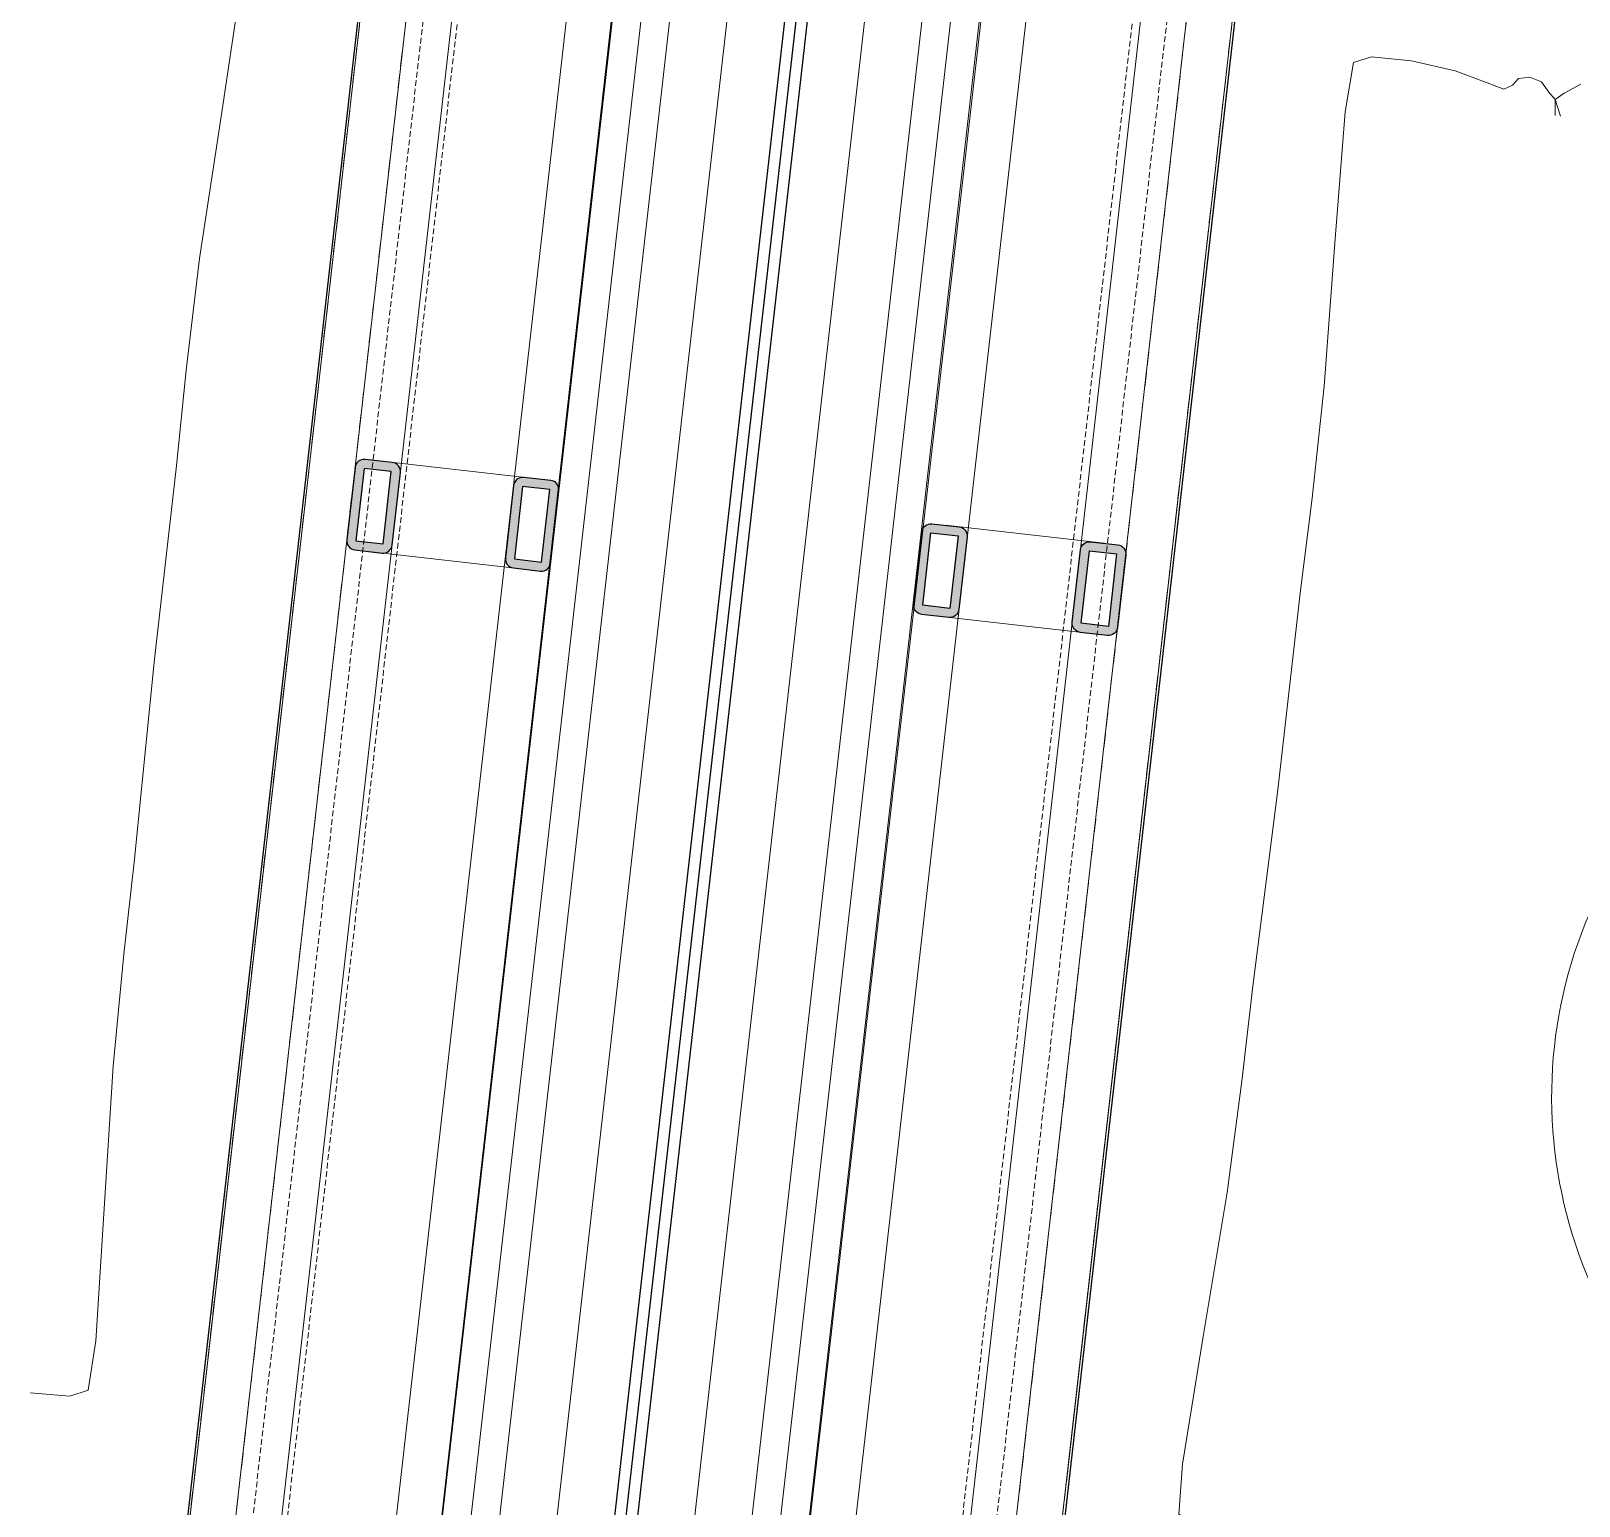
# Model space of a CAD drawing. Header units: millimetres. Extents: x 26282 to 30760, y 1404 to 4574.
# Drawn here: x 29423.5 to 29491.4, y 3556.4 to 3621.1 of the extents above; entities that cross this region are included whole.
import ezdxf

# ---------------------------------------------------------------- set-up
doc = ezdxf.new("R2010")
doc.units = ezdxf.units.MM
doc.header["$LTSCALE"] = 0.25
doc.set_wipeout_variables(frame=1)
doc.linetypes.add('01-2BASEMENT$0$HIDDEN', pattern=[0.375, 0.25, -0.125])
doc.linetypes.add('HIDDEN', pattern=[0.375, 0.25, -0.125])
for name, color, linetype, lineweight in [('AB-DUV', 4, 'Continuous', 50), ('FURNITURE (3RDF)', 43, 'Continuous', 20), ('HIDDEN (3RDF)', 145, 'HIDDEN', 13), ('ID-ALCIPAN', 124, 'Continuous', 20), ('ID-HATCH', 252, 'Continuous', 18), ('LIGHTENING FIXTURE (3RDF)', 50, 'Continuous', 20), ('METAL PROFILE (3RDF)', 251, 'Continuous', 18), ('WALL CLADDING (3RDF)', 43, 'Continuous', 13), ('WALLPAPER (3RDF)', 63, 'Continuous', 13)]:
    doc.layers.add(name, color=color, linetype=linetype, lineweight=lineweight)
for name, color, linetype in [('ID-PROFIL', 145, 'Continuous'), ('LEATHER (3RDF)', 57, 'Continuous'), ('WIPEOUT(3RDF)', 250, 'Continuous')]:
    doc.layers.add(name, color=color, linetype=linetype)
doc.linetypes.add('BATTING', pattern='A,0.0001,-0.1,[134,ltypeshp.shx,S=0.1,R=0,X=-0.1,Y=0],-0.2,[134,ltypeshp.shx,S=0.1,R=180,X=0.1,Y=0],-0.1', length=0.4001000000000002)

# ---------------------------------------------------------------- blocks, each defined once
blk = doc.blocks.new('A$C4A193E75')
for p, q in [((198.9999931202255, 158.172216008119), (198.9999931202255, 8.172216008759277)), ((184.1677281829179, 81.16215368960546), (183.4857686199248, 81.63821495994488)), ((185.2219431205303, 81.5517541583176), (184.8476019238733, 81.12606566359318)), ((185.7539761663938, 81.69026232156467), (185.2219431205303, 81.5517541583176)), ((186.2382980187467, 81.5798775286894), (185.7539761663938, 81.69026232156467)), ((186.4695084226041, 81.25889518179609), (186.2382980187467, 81.5798775286894)), ((189.0356673928108, 81.59935165048955), (187.6599580598194, 81.25012309279555)), ((190.9912012081404, 81.8120250351567), (189.0356673928108, 81.59935165048955)), ((192.7437608168184, 81.79523176584188), (190.9912012081404, 81.8120250351567)), ((193.5105462648134, 81.45607398844005), (192.7437608168184, 81.79523176584188)), ((184.5298871364721, 80.8504466009399), (184.1677281829179, 81.16215368960546)), ((184.2191342934093, 80.14533957219828), (184.5298871364721, 80.8504466009399)), ((184.5298871364721, 80.8504466009399), (184.451165738661, 80.1433146644631)), ((184.8476019238733, 81.12606566359318), (184.5298871364721, 80.8504466009399)), ((186.8194505360006, 81.04356134590489), (186.4695084226041, 81.25889518179609)), ((187.6599580598194, 81.25012309279555), (186.8194505360006, 81.04356134590489)), ((193.6274698127963, 79.2634826180947), (193.5105462648134, 81.45607398844005)), ((193.4304317768619, 73.68637590652361), (193.6274698127963, 79.2634826180947)), ((193.1849543353528, 67.19727198538747), (193.4304317768619, 73.68637590652361)), ((193.1849543353528, 67.19727198538747), (193.1565612137929, 62.26869245977286)), ((193.2102697892041, 58.06518162089196), (193.1565612137929, 62.26869245977286)), ((193.2127888142931, 49.38247250102723), (193.2102697892041, 58.06518162089196)), ((193.3254861740205, 40.70091363252868), (193.2127888142931, 49.38247250102723)), ((193.3275656438054, 36.49686217934504), (193.3254861740205, 40.70091363252868)), ((193.4213581558288, 31.56955168245622), (193.3275656438054, 36.49686217934504)), ((193.7529047824355, 25.08645611516113), (193.4213581558288, 31.56955168245622)), ((194.0239217020062, 19.51421929334901), (193.7529047824355, 25.08645611516113)), ((193.9361102011899, 17.31949590825388), (194.0239217020062, 19.51421929334901)), ((193.1739325446833, 16.96442793549067), (193.9361102011899, 17.31949590825388)), ((191.4218355975536, 16.91117230748204), (193.1739325446833, 16.96442793549067))]:
    blk.add_line(p, q)
blk.add_arc((159.5031314077641, 39.6372001894124), 20.37675710048322, 306.9954123953812, 31.72896484196023)
blk = doc.blocks.new('20x40 profil')
at = {"layer": 'METAL PROFILE (3RDF)'}
h = blk.add_hatch(color=256, dxfattribs=at)
edge = h.paths.add_edge_path()
edge.add_line((-1.600000000011276, 2), (1.599999999989448, 2))
edge.add_arc((1.599999999989448, 1.599999999998543), 0.3999999999978172, 359.999999999479, 449.9999999994789, ccw=False)
edge.add_line((1.999999999979991, 1.599999999998543), (1.999999999979991, 0.4000000000014552))
edge.add_arc((1.599999999989448, 0.3999999999941792), 0.3999999999978172, 270.0000000005211, 360.00000000052114, ccw=False)
edge.add_line((1.599999999989448, 0), (-1.600000000011276, -7e-16))
edge.add_arc((-1.600000000011276, 0.4000000000014552), 0.4000000000050933, 180.0000000005211, 270.0000000005211, ccw=False)
edge.add_line((-2.000000000020007, 0.4000000000014552), (-2.000000000020008, 1.599999999998543))
edge.add_arc((-1.600000000011276, 1.599999999991267), 0.4000000000050933, 89.99999999947897, 179.999999999479, ccw=False)
h.paths.add_polyline_path([(-1.600000000011276, 1.599999999998543), (1.599999999989448, 1.599999999998543), (1.599999999989448, 0.4000000000014552), (-1.600000000011276, 0.4000000000014552)], flags=16)
at = {"layer": 'ID-PROFIL'}
blk.add_lwpolyline([(1.599999999998543, 2), (-1.599999999998543, 2, 0.4142135623730951), (-1.999999999992724, 1.599999999998543), (-1.999999999992724, 0.4000000000014552, 0.4142135623730657), (-1.599999999998543, 0), (1.599999999998543, 0, 0.4142135623730951), (2.000000000007275, 0.4000000000014552), (2.000000000007275, 1.599999999998543, 0.4142135623731246)], format="xyb", close=True, dxfattribs=at)
blk.add_lwpolyline([(1.599999999998543, 1.599999999998543), (-1.599999999998543, 1.599999999998543), (-1.599999999998543, 0.4000000000014552), (1.599999999998543, 0.4000000000014552)], close=True, dxfattribs=at)
blk = doc.blocks.new('ODA215')
at = {"layer": 'FURNITURE (3RDF)', "extrusion": (0, 0, -1), "zscale": -0.9999999999999998, "rotation": 269.9936162940661}
blk.add_blockref('A$C4A193E75', (-83.17232690968196, -0.9907401000309621), dxfattribs=at)
blk.add_wipeout([(-132.7496942799682, -206.92905683487282), (-119.97646003481182, -207.01358617325107), (-119.9770171459227, -202.01333778253127), (-124.9770171153977, -202.01389027384573), (-124.9772381113913, -200.0138948782428), (125.44870326344068, -199.9857599897603), (125.4489261228033, -201.98599323696985), (120.44892799092372, -201.98655032019818), (120.44948510203602, -206.98679871085787), (132.324910710369, -206.98530814535277), (132.33445693984117, -210.98530710657369), (-132.74924861322242, -210.9290568099595)]).translate(0, 0, -1.04631463147e-05).dxf.layer = 'WIPEOUT(3RDF)'
at = {"layer": 'METAL PROFILE (3RDF)'}
h = blk.add_hatch(color=256, dxfattribs=at)
edge = h.paths.add_edge_path()
edge.add_line((24.32932032357257, -203.9972596609114), (27.52932030370813, -203.9969031275148))
edge.add_arc((27.52927573703255, -203.5969031300047), 0.399999999997817, 270.0063837064551, 360.0063837064552)
edge.add_line((27.92927573454199, -203.59685856332), (27.92914203451788, -202.3968585707698))
edge.add_arc((27.52914203700948, -202.3969031374436), 0.399999999997817, 360.006383705413, 450.006383705413)
edge.add_line((27.52909747033391, -201.9969031399269), (24.32909749019836, -201.9972596733235))
edge.add_arc((24.32914205687394, -202.3972596708445), 0.4000000000050931, 450.006383705413, 540.0063837054129)
edge.add_line((23.92914205934721, -202.3973042375183), (23.92927575937132, -203.5973042300684))
edge.add_arc((24.32927575689792, -203.5972596633874), 0.4000000000050931, 540.006383706455, 630.0063837064548)
h.paths.add_polyline_path([(24.32927575689701, -203.5972596633946), (27.52927573703255, -203.5969031300047), (27.52914203700948, -202.3969031374508), (24.32914205687394, -202.3972596708445)], flags=16)
h = blk.add_hatch(color=256, dxfattribs=at)
edge = h.paths.add_edge_path()
edge.add_line((24.33010024037867, -210.997259617463), (27.53010022051422, -210.9969030840664))
edge.add_arc((27.53005565384138, -210.5969030865526), 0.399999999997817, 270.0063837064551, 360.0063837064552)
edge.add_line((27.93005565135081, -210.5968585198789), (27.9299219513267, -209.3968585273287))
edge.add_arc((27.52992195381648, -209.3969030939952), 0.399999999997817, 360.006383705413, 450.006383705413)
edge.add_line((27.52987738714182, -208.9969030964858), (24.32987740700627, -208.9972596298824))
edge.add_arc((24.32992197368185, -209.3972596274034), 0.4000000000050931, 450.006383705413, 540.0063837054129)
edge.add_line((23.92992197615513, -209.3973041940771), (23.93005567617924, -210.5973041866274))
edge.add_arc((24.33005567370583, -210.5972596199426), 0.4000000000050931, 540.006383706455, 630.0063837064548)
h.paths.add_polyline_path([(24.33005567370583, -210.5972596199499), (27.53005565384138, -210.5969030865526), (27.52992195381557, -209.3969030940025), (24.32992197368185, -209.3972596274034)], flags=16)
at = {"layer": 'FURNITURE (3RDF)', "color": 252}
for p, q in [((-64.9777162588498, -200.0072408424676), (65.02228293361895, -199.9927566732111)), ((65.02275886977533, -199.9927075683153, -1.35786839589e-05), (-64.97724032269525, -200.0071917376008, -1.35786839589e-05))]:
    blk.add_line(p, q, dxfattribs=at)
at = {"layer": 'HIDDEN (3RDF)', "ltscale": 10, "elevation": -1.04631463147e-05}
for points in [[(-132.7643374315421, -200.014748805992), (132.3241306559166, -199.984985296127)], [(-132.7601017710521, -202.0147732669684), (132.3243535543161, -201.9853081764231)]]:
    blk.add_lwpolyline(points, dxfattribs=at)
at = {"layer": 'LEATHER (3RDF)', "elevation": -2.269340716513295}
blk.add_lwpolyline([(-119.9770059751072, -202.1135994015895), (-125.0770060352834, -202.114167626707), (-125.0772491863727, -199.9136728527446), (125.5486920055254, -199.8855371253703), (125.5489391927849, -202.0859820944679), (120.4489391325924, -202.0865503195892)], dxfattribs=at)
at = {"layer": 'LIGHTENING FIXTURE (3RDF)', "linetype": '01-2BASEMENT$0$HIDDEN', "ltscale": 4}
for p, q in [((-119.9769224140827, -202.8635860162976, -2.269338060880828), (122.3800849424833, -202.8365834013457, -2.269338060880828)), ((-119.9767552890525, -204.3635860069844, -2.269338060880828), (122.3802520675135, -204.3365833920361, -2.269338060880828))]:
    blk.add_line(p, q, dxfattribs=at)
at = {"layer": 'METAL PROFILE (3RDF)'}
for p, q in [((-132.7452771440148, -209.0147716770989, -1.04631270277e-05), (132.3483919189138, -208.9853056530738, -1.0463007344e-05)), ((-132.7492486132205, -210.9290568100441, 3.1273840318e-06), (132.3328027023244, -210.9853072908772, -1.04630075351e-05))]:
    blk.add_line(p, q, dxfattribs=at)
at = {"layer": 'METAL PROFILE (3RDF)', "elevation": -1.35786839588e-05}
for points in [[(23.92920890938058, -202.9973042337915), (23.9299888261894, -209.9973041903504)], [(27.92920888455501, -202.996858567054), (27.92998880136202, -209.9968585236056)], [(-117.9767943249635, -204.0131149368209), (118.4491508367109, -203.986773141165)]]:
    blk.add_lwpolyline(points, dxfattribs=at)
at = {"layer": 'WALL CLADDING (3RDF)', "ltscale": 0.25}
for p, q in [((-124.9772399482635, -200.0138948784552, -1.35786839589e-05), (125.4487051265178, -199.985993249189, -1.35786839589e-05)), ((-122.9770171273039, -202.0136720326627, -1.35786839589e-05), (123.4489279723029, -201.9862160701523, -1.35786839589e-05))]:
    blk.add_line(p, q, dxfattribs=at)
at = {"layer": 'METAL PROFILE (3RDF)', "color": 4, "extrusion": (0, 0, -1), "zscale": -0.9999999999999996, "rotation": 179.993616294066}
for p in [(-25.92909748027159, -201.9970814066291, 1.35786839588e-05), (-25.92987739707951, -208.9970813631844, 1.04631463147e-05)]:
    blk.add_blockref('20x40 profil', p, dxfattribs=at)
blk = doc.blocks.new('ODA214')
at = {"layer": 'FURNITURE (3RDF)', "rotation": 90}
blk.add_blockref('A$C4A193E75', (258.6605950875801, 1.000004625633664, 1.04627802656e-05), dxfattribs=at)
blk.add_wipeout([(42.71563027318781, 206.9142627660439), (55.48885502108395, 207.0002152553367), (55.4888550210854, 201.99996683358117), (50.48885502108784, 201.99996224146165), (50.48885685795621, 199.99996683364972), (300.9147998131308, 199.99973357401757), (300.9147998131308, 201.99996683364225), (295.914801650217, 201.99996683364128), (295.914801650217, 207.00021525533668), (307.790227350915, 207.00004781041645), (307.7993279136965, 211.00004781041926), (42.71563027318642, 210.91426276595791)]).dxf.layer = 'WIPEOUT(3RDF)'
at = {"layer": 'METAL PROFILE (3RDF)'}
h = blk.add_hatch(color=256, dxfattribs=at)
edge = h.paths.add_edge_path()
edge.add_line((199.7949705528917, 210.9999668336532), (202.9949705528888, 210.9999668336532))
edge.add_arc((202.9949705528888, 210.5999668336517), 0.3999999999978172, -5.210836206970271e-10, 89.99999999947892, ccw=False)
edge.add_line((203.3949705528812, 210.5999668336517), (203.3949705528812, 209.3999668336546))
edge.add_arc((202.9949705528888, 209.3999668336473), 0.3999999999978172, -89.99999999947892, 5.210836206970271e-10, ccw=False)
edge.add_line((202.9949705528888, 208.999966833655), (199.7949705528917, 208.999966833655))
edge.add_arc((199.7949705528917, 209.3999668336564), 0.4000000000050933, -179.99999999947886, -89.99999999947892, ccw=False)
edge.add_line((199.394970552883, 209.3999668336546), (199.394970552883, 210.5999668336517))
edge.add_arc((199.7949705528917, 210.5999668336444), 0.4000000000050933, -270.00000000052114, -180.00000000052103, ccw=False)
h.paths.add_polyline_path([(199.7949705528917, 210.5999668336517), (202.9949705528888, 210.5999668336517), (202.9949705528888, 209.3999668336546), (199.7949705528917, 209.3999668336564)], flags=16)
h = blk.add_hatch(color=256, dxfattribs=at)
edge = h.paths.add_edge_path()
edge.add_line((199.7949705528917, 203.9999668336495), (202.9949705528888, 203.9999668336495))
edge.add_arc((202.9949705528888, 203.5999668336535), 0.3999999999978172, -5.210836206970271e-10, 89.99999999947892, ccw=False)
edge.add_line((203.3949705528812, 203.5999668336517), (203.3949705528812, 202.3999668336546))
edge.add_arc((202.9949705528888, 202.3999668336437), 0.3999999999978172, -89.99999999947892, 5.210836206970271e-10, ccw=False)
edge.add_line((202.9949705528888, 201.9999668336532), (199.7949705528917, 201.9999668336532))
edge.add_arc((199.7949705528917, 202.3999668336528), 0.4000000000050933, -179.99999999947886, -89.99999999947892, ccw=False)
edge.add_line((199.394970552883, 202.399966833651), (199.394970552883, 203.5999668336499))
edge.add_arc((199.7949705528917, 203.5999668336408), 0.4000000000050933, -270.00000000052114, -180.00000000052103, ccw=False)
h.paths.add_polyline_path([(199.7949705528917, 203.5999668336499), (202.9949705528888, 203.5999668336535), (202.9949705528888, 202.399966833651), (199.7949705528917, 202.3999668336528)], flags=16)
at = {"layer": 'FURNITURE (3RDF)', "color": 252}
for p, q in [((110.4883790794611, 199.9999977458428, 1.04627802656e-05), (240.488379078819, 199.9999977458756, 1.04627802656e-05)), ((240.4888550204432, 199.9999486940032, -3.1159036933e-06), (110.4888550210835, 199.999948694005, -3.1159036933e-06))]:
    blk.add_line(p, q, dxfattribs=at)
at = {"layer": 'HIDDEN (3RDF)', "ltscale": 10, "elevation": -3.660491e-10}
for points in [[(42.70577031536141, 201.9999780690723), (307.7902272782967, 202.0000478104412)], [(42.70175749099599, 199.9999531485809), (307.7902272492456, 199.9997249177322)]]:
    blk.add_lwpolyline(points, dxfattribs=at)
at = {"layer": 'LEATHER (3RDF)', "elevation": -2.269330253733029}
blk.add_lwpolyline([(55.48885502108351, 202.1002284532606), (50.38885492925146, 202.1002284532624), (50.38885695000136, 199.8997336658649), (301.0147997210934, 199.8995218506607), (301.0148017420633, 202.0999668336462), (295.9148016502167, 202.0999668336444)], dxfattribs=at)
at = {"layer": 'LIGHTENING FIXTURE (3RDF)', "linetype": '01-2BASEMENT$0$HIDDEN', "ltscale": 4}
for p, q in [((55.48885502108351, 204.250215072625, -2.269327598100562), (297.8458638819211, 204.2502150726268, -2.269327598100562)), ((55.4888550210826, 202.7502150726286, -2.269327598100562), (297.8458638819211, 202.7502150726268, -2.269327598100562))]:
    blk.add_line(p, q, dxfattribs=at)
at = {"layer": 'METAL PROFILE (3RDF)'}
for p, q in [((42.71563027318734, 210.914262766044, 1.35901642974e-05), (307.7976736761693, 211.0000478104157)), ((42.71981502567633, 208.9999780874605), (307.8134857262185, 209.0000479219161))]:
    blk.add_line(p, q, dxfattribs=at)
at = {"layer": 'METAL PROFILE (3RDF)', "elevation": -3.1159036932e-06}
for points in [[(199.3949705529048, 202.9999668336513), (199.3949705529048, 209.9999668336532)], [(203.3949705529049, 202.9999668336532), (203.3949705529058, 209.9999668336532)], [(57.48885502108349, 203.9999668336514), (293.9148016502167, 203.9999668336495)]]:
    blk.add_lwpolyline(points, dxfattribs=at)
at = {"layer": 'WALL CLADDING (3RDF)', "ltscale": 0.25}
for p, q in [((52.48885502108349, 201.9999668336532, -3.1159036933e-06), (298.9148016502168, 201.9999668336514, -3.1159036933e-06)), ((50.48885502108351, 199.9999668336477, -3.1159036933e-06), (300.9148016502186, 199.9999668336495, -3.1159036933e-06))]:
    blk.add_line(p, q, dxfattribs=at)
at = {"layer": 'METAL PROFILE (3RDF)', "color": 4}
for p in [(201.3949705528958, 208.999966833655), (201.3949705528958, 201.9999668336532, -3.1159036932e-06)]:
    blk.add_blockref('20x40 profil', p, dxfattribs=at)
blk = doc.blocks.new('A$C187D15ED')
at = {"layer": 'FURNITURE (3RDF)', "rotation": 263.5163743246378}
blk.add_blockref('ODA214', (9689.167758369711, 3618.282909184129, -1.35783154311e-05), dxfattribs=at)
at = {"layer": 'ID-ALCIPAN', "ltscale": 0.25}
for p, q in [((9865.301486120705, 3288.456778547574), (9895.528548284772, 3554.449226546843)), ((9866.54311924232, 3288.312355175462), (9896.770284686285, 3554.305712018348)), ((9877.469482252856, 3287.041430484847), (9907.706345542043, 3553.120045790834)), ((9878.711115374344, 3286.897007112744), (9908.948081943485, 3552.976531262345)), ((9864.059842850864, 3288.601203100101), (9894.004534722562, 3552.108723667665)), ((9879.952748495863, 3286.752583740638), (9910.048677949264, 3551.591008239826))]:
    blk.add_line(p, q, dxfattribs=at)
at = {"layer": 'ID-HATCH', "linetype": 'BATTING', "lineweight": 0, "ltscale": 4.5}
for p, q in [((9869.026380749112, 3288.023508982154), (9899.26030865408, 3554.076306983939)), ((9874.98621772942, 3287.330277029037), (9905.221933464103, 3553.398807591114))]:
    blk.add_line(p, q, dxfattribs=at)
at = {"layer": 'ID-PROFIL'}
for p, q in [((9901.744319797841, 3553.794015478637), (9871.509647241375, 3287.734662208961)), ((9902.241267073916, 3553.738842444957), (9872.006296546331, 3287.676867086304)), ((9902.73792226316, 3553.681099102911), (9872.502951735596, 3287.619123744257))]:
    blk.add_line(p, q, dxfattribs=at)
at = {"layer": 'WALLPAPER (3RDF)'}
for p, q in [((9863.960482353104, 3288.612494312835), (9893.893578678533, 3552.01797630616)), ((9880.05210899382, 3286.74129252962), (9909.995540779611, 3550.237766713199))]:
    blk.add_line(p, q, dxfattribs=at)
at = {"layer": 'FURNITURE (3RDF)', "rotation": 263.5167870217314}
blk.add_blockref('ODA215', (10104.57619644883, 3394.481499150157, -3.1155351659e-06), dxfattribs=at)

msp = doc.modelspace()

# ---------------------------------------------------------------- block references
at = {"layer": 'AB-DUV', "ltscale": 100}
msp.add_blockref('A$C187D15ED', (19570.42390626811, 205.0275163953916, 5.126401409773051), dxfattribs=at)

# ---------------------------------------------------------------- next in the draw order: linework, layer by layer
at = {"layer": 'FURNITURE (3RDF)'}
msp.add_line((29490.78745280454, 3618.398961832646, 5.126398294237887), (29491.51876017486, 3618.795058675338, 5.126398294237887), dxfattribs=at)

# ---------------------------------------------------------------- next in the draw order: wipeouts: each hides what was drawn before it
msp.add_wipeout([(29484.38340849444, 3754.774567995795), (29482.857166975893, 3742.0925632206126), (29487.825501584262, 3741.5285282052346), (29488.38951314013, 3746.4966154593844), (29490.376743478908, 3746.2710113550233), (29462.128578635944, 3497.4433720380703), (29460.141111756227, 3497.6690011473042), (29460.705118542057, 3502.6370870940923), (29455.73678393375, 3503.201122109462), (29454.397385681823, 3491.4014717788987), (29450.42188890789, 3491.8436348944083), (29480.408938276807, 3755.225773590231)]).translate(0, 0, 5.126387831091572).dxf.layer = 'WIPEOUT(3RDF)'

# ---------------------------------------------------------------- next in the draw order: hatches: boundary and pattern name
at = {"layer": 'METAL PROFILE (3RDF)'}
h = msp.add_hatch(color=256, dxfattribs=at)
edge = h.paths.add_edge_path()
edge.add_line((29462.60501193421, 3599.158651188741), (29462.24404745866, 3595.979075014568))
edge.add_arc((29462.64149448043, 3595.933954455121), 0.399999999997817, 173.5231707281864, 263.5231707281865)
edge.add_line((29462.59637392098, 3595.536507433358), (29463.78871498629, 3595.401145755024))
edge.add_arc((29463.83383554575, 3595.798592776787), 0.399999999997817, 263.5231707271442, 353.5231707271444)
edge.add_line((29464.23128256752, 3595.753472217346), (29464.59224704307, 3598.933048391519))
edge.add_arc((29464.19480002129, 3598.978168950963), 0.4000000000050931, 353.5231707271444, 443.5231707271442)
edge.add_line((29464.23992058074, 3599.375615972744), (29463.04757951542, 3599.510977651076))
edge.add_arc((29463.00245895599, 3599.113530629293), 0.4000000000050931, 443.5231707281864, 533.5231707281861)
h.paths.add_polyline_path([(29463.00245895598, 3599.113530629293), (29462.64149448043, 3595.933954455121), (29463.83383554574, 3595.79859277679), (29464.19480002129, 3598.978168950963)], flags=16)
h = msp.add_hatch(color=256, dxfattribs=at)
edge = h.paths.add_edge_path()
edge.add_line((29462.60501193421, 3599.15865118875), (29462.24404745865, 3595.979075014574))
edge.add_arc((29462.64149448042, 3595.933954455128), 0.3999999999978172, -186.4768292718835, -96.4768292718835)
edge.add_line((29462.59637392098, 3595.536507433365), (29463.78871498629, 3595.40114575503))
edge.add_arc((29463.83383554575, 3595.798592776793), 0.3999999999978172, -96.47682927292568, -6.476829272925621)
edge.add_line((29464.23128256752, 3595.753472217348), (29464.59224704307, 3598.933048391525))
edge.add_arc((29464.1948000213, 3598.97816895097), 0.4000000000050933, -6.476829272925621, 83.52317072707437)
edge.add_line((29464.23992058074, 3599.37561597275), (29463.04757951543, 3599.510977651084))
edge.add_arc((29463.00245895599, 3599.113530629304), 0.4000000000050933, 83.52317072811657, 173.5231707281165)
h.paths.add_polyline_path([(29463.00245895598, 3599.113530629304), (29462.64149448042, 3595.933954455128), (29463.83383554574, 3595.798592776793), (29464.1948000213, 3598.97816895097)], flags=16)
h = msp.add_hatch(color=256, dxfattribs=at)
edge = h.paths.add_edge_path()
edge.add_line((29469.56033481522, 3598.369041398462), (29469.19937033967, 3595.189465224289))
edge.add_arc((29469.59681736143, 3595.144344664845), 0.399999999997817, 173.5231707281864, 263.5231707281865)
edge.add_line((29469.55169680201, 3594.746897643081), (29470.74403786731, 3594.61153596475))
edge.add_arc((29470.78915842677, 3595.008982986511), 0.399999999997817, 263.5231707271442, 353.5231707271444)
edge.add_line((29471.18660544853, 3594.963862427067), (29471.54756992409, 3598.14343860124))
edge.add_arc((29471.15012290232, 3598.188559160684), 0.4000000000050931, 353.5231707271444, 443.5231707271442)
edge.add_line((29471.19524346176, 3598.586006182464), (29470.00290239643, 3598.7213678608))
edge.add_arc((29469.957781837, 3598.323920839016), 0.4000000000050931, 443.5231707281864, 533.5231707281861)
h.paths.add_polyline_path([(29469.95778183699, 3598.323920839018), (29469.59681736143, 3595.144344664845), (29470.78915842675, 3595.008982986511), (29471.15012290232, 3598.188559160684)], flags=16)
h = msp.add_hatch(color=256, dxfattribs=at)
edge = h.paths.add_edge_path()
edge.add_line((29469.56033481523, 3598.369041398472), (29469.19937033967, 3595.189465224296))
edge.add_arc((29469.59681736143, 3595.144344664851), 0.3999999999978172, -186.4768292718835, -96.4768292718835)
edge.add_line((29469.55169680201, 3594.746897643088), (29470.74403786731, 3594.611535964754))
edge.add_arc((29470.78915842677, 3595.008982986515), 0.3999999999978172, -96.47682927292568, -6.476829272925621)
edge.add_line((29471.18660544853, 3594.963862427072), (29471.54756992409, 3598.143438601247))
edge.add_arc((29471.15012290232, 3598.188559160693), 0.4000000000050933, -6.476829272925621, 83.52317072707437)
edge.add_line((29471.19524346176, 3598.586006182472), (29470.00290239643, 3598.721367860808))
edge.add_arc((29469.95778183701, 3598.323920839027), 0.4000000000050933, 83.52317072811657, 173.5231707281165)
h.paths.add_polyline_path([(29469.957781837, 3598.323920839028), (29469.59681736143, 3595.144344664851), (29470.78915842675, 3595.008982986516), (29471.15012290232, 3598.188559160693)], flags=16)

# ---------------------------------------------------------------- next in the draw order: linework, layer by layer
at = {"layer": 'FURNITURE (3RDF)'}
for p, q in [((29484.73669672753, 3696.590611849564, 5.126398294237887), (29467.81648693595, 3547.547978685704, 5.126398294237887)), ((29481.53741937132, 3619.744889147778, 5.126398294237887), (29482.33756832456, 3619.995387798158, 5.126398294237887)), ((29482.33756832456, 3619.995387798158, 5.126398294237887), (29484.0808366212, 3619.814382710338, 5.126398294237887)), ((29481.17391470836, 3617.579481012254, 5.126398294237887), (29481.53741937132, 3619.744889147778, 5.126398294237887)), ((29484.0808366212, 3619.814382710338, 5.126398294237887), (29485.99989949315, 3619.382479752571, 5.126398294237887)), ((29485.99989949315, 3619.382479752571, 5.126398294237887), (29487.32743496647, 3618.880298190295, 5.126398294237887)), ((29487.32743496647, 3618.880298190295, 5.126398294237887), (29488.13927754282, 3618.58024438828, 5.126398294237887)), ((29488.13927754282, 3618.58024438828, 5.126398294237887), (29488.51127612757, 3618.75472990786, 5.126398294237887)), ((29488.51127612757, 3618.75472990786, 5.126398294237887), (29488.77721810127, 3619.047582745465, 5.126398294237887)), ((29488.77721810127, 3619.047582745465, 5.126398294237887), (29489.27090035478, 3619.102630831087, 5.126398294237887)), ((29489.27090035478, 3619.102630831087, 5.126398294237887), (29489.78391381416, 3618.904992616972, 5.126398294237887)), ((29489.78391381416, 3618.904992616972, 5.126398294237887), (29490.10784754092, 3618.439794845356, 5.126398294237887)), ((29490.10784754092, 3618.439794845356, 5.126398294237887), (29490.39244431524, 3618.130096233987, 5.126398294237887)), ((29490.39244431524, 3618.130096233987, 5.126398294237887), (29490.39089780658, 3617.418597644833, 5.126398294237887)), ((29490.39244431524, 3618.130096233987, 5.126398294237887), (29490.78745280454, 3618.398961832646, 5.126398294237887)), ((29490.62167673618, 3617.394436157159, 5.126398294237887), (29490.39244431524, 3618.130096233987, 5.126398294237887)), ((29480.74058972249, 3612.015743714674, 5.126398294237887), (29481.17391470836, 3617.579481012254, 5.126398294237887)), ((29480.25252041955, 3605.540365947385, 5.126398294237887), (29480.74058972249, 3612.015743714674, 5.126398294237887)), ((29480.25252041955, 3605.540365947385, 5.126398294237887), (29479.7247816599, 3600.640040028507, 5.126398294237887)), ((29479.19725397484, 3596.469416271181, 5.126398294237887), (29479.7247816599, 3600.640040028507, 5.126398294237887)), ((29478.21532929484, 3587.842408219228, 5.126398294237887), (29479.19725397484, 3596.469416271181, 5.126398294237887)), ((29477.12405923739, 3579.228971347467, 5.126398294237887), (29478.21532929484, 3587.842408219228, 5.126398294237887)), ((29476.64777015596, 3575.051986590959, 5.126398294237887), (29477.12405923739, 3579.228971347467, 5.126398294237887)), ((29475.99876875409, 3570.166704311658, 5.126398294237887), (29476.64777015596, 3575.051986590959, 5.126398294237887)), ((29474.93803595846, 3563.762385672131, 5.126398294237887), (29475.99876875409, 3570.166704311658, 5.126398294237887)), ((29474.04019268274, 3558.256284436112, 5.126398294237887), (29474.93803595846, 3563.762385672131, 5.126398294237887)), ((29473.87987586403, 3556.065663493458, 5.126398294237887), (29474.04019268274, 3558.256284436112, 5.126398294237887))]:
    msp.add_line(p, q, dxfattribs=at)
at = {"layer": 'FURNITURE (3RDF)', "color": 252}
for p, q in [((29468.94449597396, 3557.483675792938, 5.126384715553927), (29483.60867779332, 3686.653957868198, 5.126384715553927)), ((29483.60868274143, 3686.654436305264, 5.126398294237887), (29468.94450092204, 3557.484154230012, 5.126398294237887))]:
    msp.add_line(p, q, dxfattribs=at)
at = {"layer": 'FURNITURE (3RDF)'}
msp.add_arc((29510.61055630119, 3574.356838075552, 5.126398294237887), 20.37675710048322, 141.7942058856705, 226.5277583322716, dxfattribs=at)
at = {"layer": 'HIDDEN (3RDF)', "ltscale": 10, "elevation": 5.126387831091572}
for points in [[(29489.26744025385, 3754.230026835987), (29459.36547346214, 3490.837464858001)], [(29491.25515277634, 3754.008408440432), (29461.35302940616, 3490.611825666895)]]:
    msp.add_lwpolyline(points, dxfattribs=at)
at = {"layer": 'ID-PROFIL'}
for points, elevation in [([(29462.24404745865, 3595.979075014564), (29462.60501193421, 3599.158651188737, -0.4142135623730951), (29463.04757951543, 3599.510977651056), (29464.23992058074, 3599.375615972723, -0.4142135623730657), (29464.59224704307, 3598.933048391512), (29464.23128256752, 3595.75347221734, -0.4142135623730951), (29463.78871498629, 3595.401145755004), (29462.59637392098, 3595.536507433339, -0.4142135623731246)], 5.126387831091572), ([(29469.19937033967, 3595.189465224286), (29469.56033481522, 3598.369041398461, -0.4142135623730951), (29470.00290239643, 3598.72136786078), (29471.19524346175, 3598.586006182448, -0.4142135623730657), (29471.54756992408, 3598.143438601233), (29471.18660544853, 3594.963862427063, -0.4142135623730951), (29470.7440378673, 3594.611535964727), (29469.55169680199, 3594.746897643062, -0.4142135623731246)], 5.126384715553927)]:
    msp.add_lwpolyline(points, format="xyb", close=True, dxfattribs=dict(at, elevation=elevation))
for points, elevation in [([(29462.64149448042, 3595.933954455119), (29463.00245895598, 3599.113530629293), (29464.1948000213, 3598.978168950958), (29463.83383554573, 3595.798592776784)], 5.126387831091572), ([(29469.59681736143, 3595.144344664842), (29469.957781837, 3598.323920839014), (29471.15012290232, 3598.188559160681), (29470.78915842675, 3595.008982986506)], 5.126384715553927)]:
    msp.add_lwpolyline(points, close=True, dxfattribs=dict(at, elevation=elevation))
at = {"layer": 'LEATHER (3RDF)', "elevation": 2.857057577724589}
msp.add_lwpolyline([(29487.72587987892, 3741.539837856164), (29488.30116702218, 3746.607287475001), (29490.48761704343, 3746.359066577495), (29462.21687063395, 3497.332706351525), (29460.03046964334, 3497.5809176151), (29460.6057567866, 3502.648367233955)], dxfattribs=at)
at = {"layer": 'LIGHTENING FIXTURE (3RDF)', "linetype": '01-2BASEMENT$0$HIDDEN', "ltscale": 4}
for p, q in [((29485.49025367669, 3741.793639493683, 2.857060233357058), (29458.152044114, 3500.983461050416, 2.857060233357058)), ((29486.98068000833, 3741.624437395769, 2.857060233357058), (29459.64247044564, 3500.8142589525, 2.857060233357058))]:
    msp.add_line(p, q, dxfattribs=at)
at = {"layer": 'METAL PROFILE (3RDF)'}
for p, q in [((29480.40893827672, 3755.225773590238, 5.126401421621918), (29450.42207550821, 3491.845278573854, 5.126387831230351)), ((29482.3105330916, 3755.005681557623, 5.126387831110859), (29452.40752688491, 3491.603964658711, 5.126387831230542))]:
    msp.add_line(p, q, dxfattribs=at)
at = {"layer": 'METAL PROFILE (3RDF)', "elevation": 5.126384715553927}
for points in [[(29485.61266367811, 3739.766895893606), (29458.94348623042, 3504.849925000174)], [(29470.5990729291, 3598.65368702161), (29463.64375004808, 3599.443296811888)], [(29470.14786733464, 3594.67921680389), (29463.19254445364, 3595.46882659417)]]:
    msp.add_lwpolyline(points, dxfattribs=at)
at = {"layer": 'WALL CLADDING (3RDF)', "ltscale": 0.25}
for p, q in [((29490.3767436861, 3746.271013180171, 5.126384715553927), (29462.12834665785, 3497.443396524719, 5.126384715553927)), ((29488.16390578003, 3744.509380868535, 5.126384715553927), (29460.36671434621, 3499.656234430805, 5.126384715553927))]:
    msp.add_line(p, q, dxfattribs=at)

# ---------------------------------------------------------------- next in the draw order: wipeouts: each hides what was drawn before it
msp.add_wipeout([(29460.359120954534, 3757.503391838653), (29459.002180615316, 3744.8021568118343), (29454.033912947518, 3745.3667811651544), (29454.598504686488, 3750.3348025185987), (29452.611300707926, 3750.5606386956206), (29424.333156690718, 3501.7364045945487), (29426.32059679242, 3501.5105397343564), (29426.885192886693, 3506.4785587439287), (29431.853460554434, 3505.913934390614), (29430.512329894074, 3494.1144808374756), (29434.48571893318, 3493.653761438997), (29464.333537622377, 3757.051714797288)]).translate(0, 0, 5.126387831091572).dxf.layer = 'WIPEOUT(3RDF)'

# ---------------------------------------------------------------- next in the draw order: hatches: boundary and pattern name
at = {"layer": 'METAL PROFILE (3RDF)'}
h = msp.add_hatch(color=256, dxfattribs=at)
edge = h.paths.add_edge_path()
edge.add_line((29439.72618145257, 3601.757784931116), (29439.36483981947, 3598.578251596776))
edge.add_arc((29438.96739815268, 3598.623419300914), 0.3999999999978172, -96.4836256758831, -6.483625675883388, ccw=False)
edge.add_line((29438.92223044853, 3598.225977634129), (29437.72990544816, 3598.361480746544))
edge.add_arc((29437.77507315229, 3598.75892241333), 0.3999999999978172, -186.48362567484116, -96.48362567484122, ccw=False)
edge.add_line((29437.37763148551, 3598.804090117465), (29437.7389731186, 3601.983623451806))
edge.add_arc((29438.1364147854, 3601.938455747668), 0.4000000000050933, -276.48362567484116, -186.48362567484116, ccw=False)
edge.add_line((29438.18158248953, 3602.335897414468), (29439.37390748991, 3602.200394302054))
edge.add_arc((29439.32873978576, 3601.802952635255), 0.4000000000050933, -366.4836256758832, -276.4836256758832, ccw=False)
h.paths.add_polyline_path([(29439.32873978578, 3601.802952635255), (29438.96739815268, 3598.623419300914), (29437.7750731523, 3598.758922413328), (29438.1364147854, 3601.938455747668)], flags=16)
h = msp.add_hatch(color=256, dxfattribs=at)
edge = h.paths.add_edge_path()
edge.add_line((29439.72618145257, 3601.757784931123), (29439.36483981947, 3598.578251596782))
edge.add_arc((29438.96739815268, 3598.623419300919), 0.3999999999978172, 263.5163743241168, 353.5163743241167, ccw=False)
edge.add_line((29438.92223044853, 3598.225977634136), (29437.72990544816, 3598.361480746547))
edge.add_arc((29437.7750731523, 3598.758922413332), 0.3999999999978172, 173.5163743251589, 263.51637432515895, ccw=False)
edge.add_line((29437.37763148551, 3598.804090117469), (29437.73897311861, 3601.983623451813))
edge.add_arc((29438.1364147854, 3601.938455747673), 0.4000000000050933, 83.51637432515889, 173.5163743251589, ccw=False)
edge.add_line((29438.18158248953, 3602.335897414475), (29439.37390748991, 3602.200394302061))
edge.add_arc((29439.32873978577, 3601.802952635261), 0.4000000000050933, -6.483625675883388, 83.51637432411673, ccw=False)
h.paths.add_polyline_path([(29439.32873978578, 3601.802952635261), (29438.96739815268, 3598.623419300919), (29437.7750731523, 3598.758922413331), (29438.1364147854, 3601.938455747673)], flags=16)
h = msp.add_hatch(color=256, dxfattribs=at)
edge = h.paths.add_edge_path()
edge.add_line((29446.68141062144, 3600.967350108707), (29446.32006898834, 3597.787816774368))
edge.add_arc((29445.92262732155, 3597.832984478507), 0.3999999999978172, -96.4836256758831, -6.483625675883388, ccw=False)
edge.add_line((29445.87745961741, 3597.435542811721), (29444.68513461703, 3597.571045924133))
edge.add_arc((29444.73030232117, 3597.968487590919), 0.3999999999978172, -186.48362567484116, -96.48362567484122, ccw=False)
edge.add_line((29444.33286065438, 3598.013655295055), (29444.69420228748, 3601.193188629395))
edge.add_arc((29445.09164395427, 3601.148020925257), 0.4000000000050933, -276.48362567484116, -186.48362567484116, ccw=False)
edge.add_line((29445.13681165841, 3601.545462592059), (29446.32913665878, 3601.409959479647))
edge.add_arc((29446.28396895464, 3601.012517812844), 0.4000000000050933, -366.4836256758832, -276.4836256758832, ccw=False)
h.paths.add_polyline_path([(29446.28396895465, 3601.012517812844), (29445.92262732155, 3597.832984478507), (29444.73030232117, 3597.968487590919), (29445.09164395427, 3601.148020925257)], flags=16)
h = msp.add_hatch(color=256, dxfattribs=at)
edge = h.paths.add_edge_path()
edge.add_line((29446.68141062145, 3600.967350108715), (29446.32006898834, 3597.787816774371))
edge.add_arc((29445.92262732155, 3597.83298447851), 0.3999999999978172, 263.5163743241168, 353.5163743241167, ccw=False)
edge.add_line((29445.87745961741, 3597.435542811727), (29444.68513461704, 3597.571045924139))
edge.add_arc((29444.73030232117, 3597.968487590923), 0.3999999999978172, 173.5163743251589, 263.51637432515895, ccw=False)
edge.add_line((29444.33286065438, 3598.013655295061), (29444.69420228749, 3601.193188629402))
edge.add_arc((29445.09164395427, 3601.148020925264), 0.4000000000050933, 83.51637432515889, 173.5163743251589, ccw=False)
edge.add_line((29445.13681165841, 3601.545462592067), (29446.32913665879, 3601.409959479653))
edge.add_arc((29446.28396895464, 3601.012517812852), 0.4000000000050933, -6.483625675883388, 83.51637432411673, ccw=False)
h.paths.add_polyline_path([(29446.28396895465, 3601.012517812852), (29445.92262732155, 3597.83298447851), (29444.73030232117, 3597.968487590922), (29445.09164395427, 3601.148020925264)], flags=16)

# ---------------------------------------------------------------- next in the draw order: linework, layer by layer
at = {"layer": 'FURNITURE (3RDF)'}
for p, q in [((29446.96542235561, 3700.880901578656, 5.126398294237887), (29430.02753330407, 3551.840276532041, 5.126398294237887)), ((29431.89140442277, 3617.564329550095, 5.126398294237887), (29432.71694500107, 3623.083516629138, 5.126398294237887)), ((29430.91475219891, 3611.144447985204, 5.126398294237887), (29431.89140442277, 3617.564329550095, 5.126398294237887)), ((29430.91475219891, 3611.144447985204, 5.126398294237887), (29430.33000912044, 3606.250596961538, 5.126398294237887)), ((29429.90871684999, 3602.067906343463, 5.126398294237887), (29430.33000912044, 3606.250596961538, 5.126398294237887)), ((29428.93077467222, 3593.440445934829, 5.126398294237887), (29429.90871684999, 3602.067906343463, 5.126398294237887)), ((29428.06243603239, 3584.801687164689, 5.126398294237887), (29428.93077467222, 3593.440445934829, 5.126398294237887)), ((29427.58978382169, 3580.624289310411, 5.126398294237887), (29428.06243603239, 3584.801687164689, 5.126398294237887)), ((29427.12658819568, 3575.717902087605, 5.126398294237887), (29427.58978382169, 3580.624289310411, 5.126398294237887)), ((29426.72394794922, 3569.238833317154, 5.126398294237887), (29427.12658819568, 3575.717902087605, 5.126398294237887)), ((29426.36401862945, 3563.671632561493, 5.126398294237887), (29426.72394794922, 3569.238833317154, 5.126398294237887)), ((29426.02894221503, 3561.500861870413, 5.126398294237887), (29426.36401862945, 3563.671632561493, 5.126398294237887)), ((29425.23154530668, 3561.234129390337, 5.126398294237887), (29426.02894221503, 3561.500861870413, 5.126398294237887)), ((29423.48464089294, 3561.379059867753, 5.126398294237887), (29425.23154530668, 3561.234129390337, 5.126398294237887))]:
    msp.add_line(p, q, dxfattribs=at)
at = {"layer": 'FURNITURE (3RDF)', "color": 252}
for p, q in [((29431.15662342641, 3561.775850843178, 5.126384715553927), (29445.83612727107, 3690.944392550161, 5.126384715553927)), ((29445.83622975216, 3690.944859908841, 5.126398294237887), (29431.15672590753, 3561.776318201859, 5.126398294237887))]:
    msp.add_line(p, q, dxfattribs=at)
at = {"layer": 'HIDDEN (3RDF)', "ltscale": 10, "elevation": 5.126387831091572}
for points in [[(29453.49060061112, 3758.29793462064), (29423.55677990915, 3494.904952221706)], [(29455.47738058103, 3758.068106126935), (29425.54430906739, 3494.679077211346)]]:
    msp.add_lwpolyline(points, dxfattribs=at)
at = {"layer": 'ID-PROFIL'}
for points, elevation in [([(29439.36483981947, 3598.578251596771), (29439.72618145257, 3601.75778493111, 0.4142135623730951), (29439.37390748991, 3602.200394302035), (29438.18158248953, 3602.335897414448, 0.4142135623730657), (29437.7389731186, 3601.983623451798), (29437.37763148551, 3598.804090117462, 0.4142135623730951), (29437.72990544816, 3598.361480746522), (29438.92223044853, 3598.225977634107, 0.4142135623731246)], 5.126384715553927), ([(29446.32006898834, 3597.787816774364), (29446.68141062145, 3600.967350108701, 0.4142135623730951), (29446.32913665879, 3601.409959479624), (29445.13681165841, 3601.545462592039, 0.4142135623730657), (29444.69420228748, 3601.193188629391), (29444.33286065438, 3598.013655295052, 0.4142135623730951), (29444.68513461703, 3597.571045924112), (29445.87745961741, 3597.4355428117, 0.4142135623731246)], 5.126387831091572)]:
    msp.add_lwpolyline(points, format="xyb", close=True, dxfattribs=dict(at, elevation=elevation))
for points, elevation in [([(29438.96739815268, 3598.623419300909), (29439.32873978578, 3601.802952635246), (29438.1364147854, 3601.938455747661), (29437.7750731523, 3598.758922413323)], 5.126384715553927), ([(29445.92262732155, 3597.832984478502), (29446.28396895465, 3601.01251781284), (29445.09164395427, 3601.148020925251), (29444.73030232117, 3597.968487590912)], 5.126387831091572)]:
    msp.add_lwpolyline(points, close=True, dxfattribs=dict(at, elevation=elevation))
at = {"layer": 'LEATHER (3RDF)', "elevation": 2.857057577724589}
msp.add_lwpolyline([(29454.13353331062, 3745.35545969722), (29454.70942154873, 3750.42284104007), (29452.52300053038, 3750.67131727603), (29424.22229398916, 3501.648360102978), (29426.40866506526, 3501.399885475028), (29426.98455330339, 3506.467266817893)], dxfattribs=at)
at = {"layer": 'LIGHTENING FIXTURE (3RDF)', "linetype": '01-2BASEMENT$0$HIDDEN', "ltscale": 4}
for p, q in [((29454.7793627241, 3745.282063688929, 2.857060233357058), (29427.41258854433, 3504.475129787584, 2.857060233357058)), ((29456.26976897457, 3745.112684798412, 2.857060233357058), (29428.90299479481, 3504.305750897069, 2.857060233357058))]:
    msp.add_line(p, q, dxfattribs=at)
at = {"layer": 'METAL PROFILE (3RDF)'}
for p, q in [((29462.43102384987, 3757.263716419759, 5.126387831110859), (29432.49691202029, 3493.865532685577, 5.126387831230542)), ((29464.33353762246, 3757.051714797278, 5.126401421621918), (29434.48590572845, 3493.655405096297, 5.126387831230351))]:
    msp.add_line(p, q, dxfattribs=at)
at = {"layer": 'METAL PROFILE (3RDF)', "elevation": 5.126384715553927}
for points in [[(29455.79528276086, 3743.153734310496), (29429.09823974135, 3508.239928557202)], [(29438.77774498972, 3602.268145858239), (29445.7329741586, 3601.477711035831)], [(29438.32606794835, 3598.293729190314), (29445.28129711722, 3597.503294367903)]]:
    msp.add_lwpolyline(points, dxfattribs=at)
at = {"layer": 'WALL CLADDING (3RDF)', "ltscale": 0.25}
for p, q in [((29452.61130091533, 3750.560640520745, 5.126384715553927), (29424.33338825101, 3501.736376429705, 5.126384715553927)), ((29454.37267072862, 3748.347593666093, 5.126384715553927), (29426.54643510567, 3503.497746242982, 5.126384715553927))]:
    msp.add_line(p, q, dxfattribs=at)

doc.saveas('drawing.dxf')
